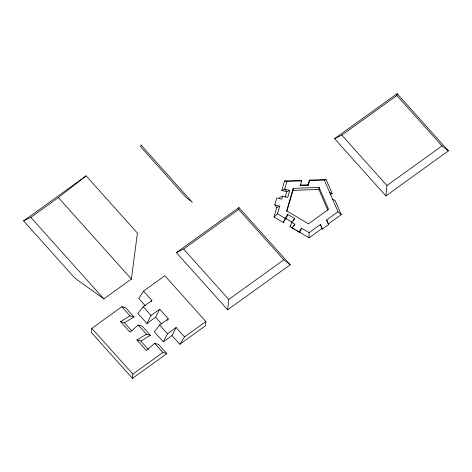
<?xml version="1.0" encoding="UTF-8"?>
<svg xmlns="http://www.w3.org/2000/svg" width="472" height="472" viewBox="0 0 472 472"><rect width="100%" height="100%" fill="white"/><g stroke="black" fill="none" stroke-linecap="round" stroke-linejoin="round"><path stroke-width="0.71" d="M133.977 316.995L130.054 315.88L120.525 321.609L124.449 322.73L133.977 316.995L125.776 307.838L121.847 306.717L91.834 328.329L91.426 332.571L132.449 378.367L166.799 353.634L158.592 344.477L154.668 343.356L146.367 350.46L136.933 339.928L146.462 334.2L150.385 335.315L140.857 341.049L136.933 339.928M132.449 378.367L132.856 374.125L91.834 328.329M145.099 305.555L138.768 298.487L143.506 291.13L164.858 275.754L205.88 321.55L205.473 325.786L179.791 344.283L171.997 335.58L176.121 327.533L184.528 336.925L179.791 344.283M286.846 211.45L293 190.363L293.195 188.34L319.101 187.449L328.553 209.385L308.487 223.84L286.634 210.831L293.195 188.34M327.786 210.081L318.907 189.473L319.101 187.449M227.663 309.809L228.749 299.437L183.62 249.063L176.386 252.567L227.663 309.809L290.197 264.786L238.915 207.544L176.386 252.567M385.866 195.904L386.952 185.525L341.828 135.151L334.589 138.656L385.866 195.904L448.4 150.881L397.123 93.633L334.589 138.656M131.393 279.099L137.411 233.097L86.134 175.855L23.6 220.878L74.877 278.12L103.875 298.912L131.393 279.099L58.351 197.561L30.839 217.374L23.6 220.878M183.62 249.063L238.649 209.438L238.915 207.544M341.828 135.151L396.852 95.533L397.123 93.633M293.59 220.867L294.587 218.489L287.772 214.435L286.038 218.601L283.253 222.483L274.031 216.996L276.798 207.515L274.751 204.913L276.793 197.915L281.808 199.184L282.704 196.098L287.719 197.373L289.761 190.381L284.746 189.107L281.784 190.428L284.551 180.935L301.289 180.357L301.649 180.912L300.275 185.632L308.346 185.354L309.721 180.634L309.361 180.08L326.099 179.507L332.199 193.673L330.134 194.364M279.383 198.653L279.743 197.42L282.704 196.098M274.031 216.996L277.524 213.869L279.76 206.193L274.751 204.913M301.649 180.912L286.994 181.419L284.746 189.107L286.799 191.685L285.165 197.29M308.346 185.354L307.986 184.8L309.361 180.08M283.253 222.483L284.994 218.318L287.772 214.435M292.451 227.958L290.05 226.53L291.79 222.365L294.587 218.489M294.044 225.935L294.788 224.147L291.79 222.365M296.145 230.159L309.072 237.853L309.06 232.643L301.596 228.2L299.856 232.366L291.997 228.023L294.788 224.147M143.506 291.13L151.913 300.517L143.252 306.753L137.895 313.426L146.922 323.497L151.046 315.455L159.707 309.219L168.327 318.836L166.988 320.5M146.922 323.497L155.583 317.261L159.707 309.219M168.327 318.836L159.66 325.072L154.303 331.745L163.33 341.817L167.454 333.775L176.121 327.533M290.05 226.53L290.852 225.421M298.794 232.071L301.596 228.2M151.022 301.626L151.913 300.517M150.385 335.315L142.184 326.158L138.261 325.037L129.959 332.141L120.525 321.609M58.351 197.561L86.134 175.855M309.06 232.643L320.411 224.465L322.394 229.073L328.648 224.566L326.665 219.964L338.017 211.786L324.382 180.133L309.721 180.634M163.33 341.817L171.997 335.58M309.072 237.853L322.034 228.519L320.411 224.465M328.648 224.566L328.288 224.017L341.25 214.683L335.144 200.512L332.671 199.379M228.749 299.437L283.772 259.818L290.197 264.786M386.952 185.525L441.981 145.907L448.4 150.881M132.856 374.125L162.875 352.513L166.799 353.634M184.528 336.925L205.88 321.55M276.798 207.515L279.76 206.193M289.761 190.381L286.799 191.685L281.784 190.428M324.382 180.133L326.099 179.507M307.986 184.8L299.909 185.077L300.275 185.632M293 190.363L318.907 189.473M284.551 180.935L286.994 181.419M291.997 228.023L293.047 228.312M329.727 192.541L332.199 193.673M286.038 218.601L292.227 222.282M277.524 213.869L284.994 218.318M293.667 228.684L294.906 229.422M338.017 211.786L341.25 214.683M396.852 95.533L441.981 145.907M238.649 209.438L283.772 259.818M155.583 317.261L161.583 323.957M143.252 306.753L151.046 315.455M159.66 325.072L167.454 333.775M121.847 306.717L130.054 315.88M138.261 325.037L146.462 334.2M154.668 343.356L162.875 352.513M30.839 217.374L103.875 298.912M124.449 322.73L131.995 331.155M140.857 341.049L148.409 349.475M322.034 228.519L322.394 229.073M326.665 219.964L328.288 224.017M141.022 145.016L140.75 146.91L185.88 197.29L192.299 202.258L141.022 145.016"/></g></svg>
